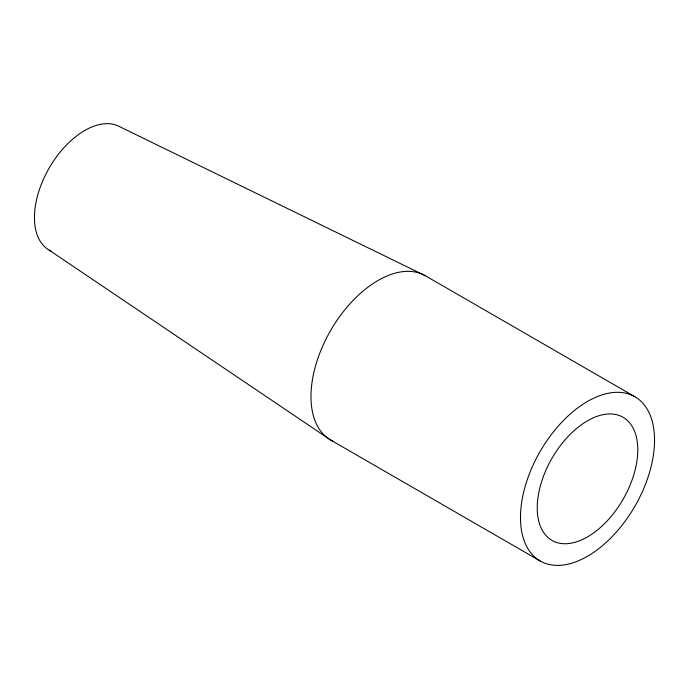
<?xml version="1.0" encoding="UTF-8"?>
<svg xmlns="http://www.w3.org/2000/svg" width="689" height="689" viewBox="0 0 689 689"><rect width="100%" height="100%" fill="white"/><g stroke="black" fill="none" stroke-linecap="round" stroke-linejoin="round"><path stroke-width="1.03" d="M634.913 396.735A94.806 54.732 -60 0 0 522.762 496.192A94.806 54.732 -60 0 0 604.864 543.595A94.806 54.732 -60 0 0 634.913 396.735L425.423 275.789L120.282 126.983A71.105 41.056 -60 0 0 48.342 169.494A71.105 41.056 -60 0 0 50.9 251.046M540.107 560.949L330.617 439.995L49.177 250.141M333.338 441.391A94.806 54.732 -60 0 1 329.308 332.821A94.806 54.732 -60 0 1 425.423 275.789M600.524 527.404A71.105 41.056 -60 0 0 623.063 417.267A71.105 41.056 -60 0 0 538.944 491.851A71.105 41.056 -60 0 0 600.524 527.404"/></g></svg>
